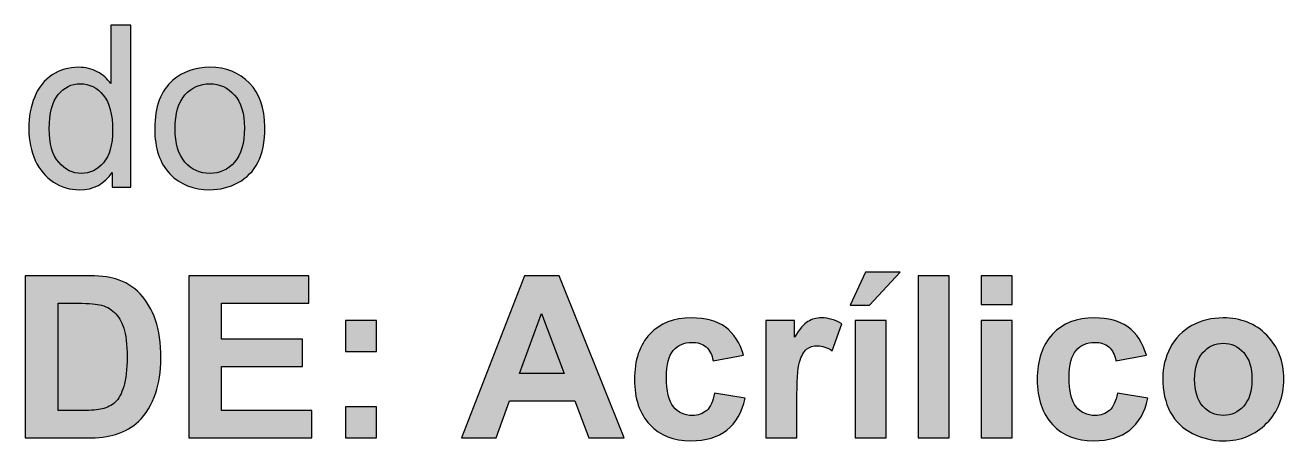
# Model space of a CAD drawing. Header units: centimetres. Extents: x -250 to 250, y -508 to 508.
# Drawn here: x 49.2 to 206.1, y 393.1 to 444.9 of the extents above; entities that cross this region are included whole.
import ezdxf

# ---------------------------------------------------------------- set-up
doc = ezdxf.new("R2010")
doc.units = ezdxf.units.CM
doc.header["$MEASUREMENT"] = 0
doc.layers.add('Capa 1', color=7, linetype='Continuous')

msp = doc.modelspace()

# ---------------------------------------------------------------- hatches: boundary and pattern name
at = {"layer": 'Capa 1', "true_color": 0x373435}
h = msp.add_hatch(color=250, dxfattribs=at)
edge = h.paths.add_edge_path()
edge.add_spline(control_points=[(60.02773, 424.71648), (60.02773, 424.71648), (60.02773, 426.57444), (60.02773, 426.57444), (59.1011, 425.13041), (57.73703, 424.40604), (55.93551, 424.40604), (54.76899, 424.40604), (53.69655, 424.72589), (52.72288, 425.37029), (51.74451, 426.01), (50.98721, 426.90841), (50.44629, 428.05611), (49.91006, 429.20852), (49.64195, 430.53026), (49.64195, 432.02603), (49.64195, 433.48418), (49.88655, 434.80592), (50.37103, 435.99596), (50.86021, 437.18129), (51.58929, 438.09381), (52.56295, 438.72411), (53.53192, 439.35911), (54.62317, 439.67426), (55.82262, 439.67426), (56.70692, 439.67426), (57.49243, 439.48611), (58.17917, 439.11452), (58.86591, 438.74292), (59.42566, 438.25374), (59.8584, 437.65637), (59.8584, 437.65637), (59.8584, 444.92359), (59.8584, 444.92359), (59.8584, 444.92359), (62.34195, 444.92359), (62.34195, 444.92359), (62.34195, 444.92359), (62.34195, 424.71648), (62.34195, 424.71648), (62.34195, 424.71648), (60.02773, 424.71648), (60.02773, 424.71648)], knot_values=[0, 0, 0, 0, 0.071428571, 0.071428571, 0.071428571, 0.142857143, 0.142857143, 0.142857143, 0.214285714, 0.214285714, 0.214285714, 0.285714286, 0.285714286, 0.285714286, 0.357142857, 0.357142857, 0.357142857, 0.428571429, 0.428571429, 0.428571429, 0.5, 0.5, 0.5, 0.571428571, 0.571428571, 0.571428571, 0.642857143, 0.642857143, 0.642857143, 0.714285714, 0.714285714, 0.714285714, 0.785714286, 0.785714286, 0.785714286, 0.857142857, 0.857142857, 0.857142857, 0.928571429, 0.928571429, 0.928571429, 1, 1, 1, 1], degree=3, periodic=1)
h = msp.add_hatch(color=250, dxfattribs=at)
edge = h.paths.add_edge_path()
edge.add_spline(control_points=[(65.33821, 432.04015), (65.33821, 434.74478), (66.09081, 436.74855), (67.60069, 438.05148), (68.85658, 439.13333), (70.39469, 439.67426), (72.20562, 439.67426), (74.2141, 439.67426), (75.8604, 439.01574), (77.1398, 437.6987), (78.41451, 436.38637), (79.05421, 434.56603), (79.05421, 432.24711), (79.05421, 430.36563), (78.77199, 428.88866), (78.20754, 427.81152), (77.6431, 426.73437), (76.81995, 425.89711), (75.7381, 425.29974), (74.66095, 424.70237), (73.48032, 424.40604), (72.20562, 424.40604), (70.15481, 424.40604), (68.4991, 425.05985), (67.23381, 426.37218), (65.96851, 427.68452), (65.33821, 429.57541), (65.33821, 432.04015)], knot_values=[0, 0, 0, 0, 0.111111111, 0.111111111, 0.111111111, 0.222222222, 0.222222222, 0.222222222, 0.333333333, 0.333333333, 0.333333333, 0.444444444, 0.444444444, 0.444444444, 0.555555556, 0.555555556, 0.555555556, 0.666666667, 0.666666667, 0.666666667, 0.777777778, 0.777777778, 0.777777778, 0.888888889, 0.888888889, 0.888888889, 1, 1, 1, 1], degree=3, periodic=1)
h = msp.add_hatch(color=250, dxfattribs=at)
edge = h.paths.add_edge_path()
edge.add_spline(control_points=[(52.18195, 432.02133), (52.18195, 430.14926), (52.57706, 428.75226), (53.37199, 427.82563), (54.16221, 426.899), (55.09825, 426.43804), (56.1754, 426.43804), (57.26195, 426.43804), (58.18388, 426.88018), (58.94588, 427.76448), (59.70317, 428.64878), (60.08417, 429.99874), (60.08417, 431.81437), (60.08417, 433.80874), (59.69847, 435.27629), (58.92236, 436.21233), (58.15095, 437.14837), (57.1961, 437.61403), (56.06251, 437.61403), (54.95714, 437.61403), (54.03521, 437.16718), (53.29203, 436.26877), (52.55355, 435.37037), (52.18195, 433.95455), (52.18195, 432.02133)], knot_values=[0, 0, 0, 0, 0.125, 0.125, 0.125, 0.25, 0.25, 0.25, 0.375, 0.375, 0.375, 0.5, 0.5, 0.5, 0.625, 0.625, 0.625, 0.75, 0.75, 0.75, 0.875, 0.875, 0.875, 1, 1, 1, 1], degree=3, periodic=1)
h = msp.add_hatch(color=250, dxfattribs=at)
edge = h.paths.add_edge_path()
edge.add_spline(control_points=[(67.87821, 432.03544), (67.87821, 430.16337), (68.28744, 428.76166), (69.10588, 427.83504), (69.92903, 426.9037), (70.95914, 426.43804), (72.20562, 426.43804), (73.43799, 426.43804), (74.4634, 426.9037), (75.28655, 427.83974), (76.10499, 428.77578), (76.51421, 430.201), (76.51421, 432.1154), (76.51421, 433.92163), (76.10029, 435.2904), (75.27714, 436.21703), (74.45399, 437.14837), (73.42858, 437.61403), (72.20562, 437.61403), (70.95914, 437.61403), (69.92903, 437.15307), (69.10588, 436.22644), (68.28744, 435.29981), (67.87821, 433.90281), (67.87821, 432.03544)], knot_values=[0, 0, 0, 0, 0.125, 0.125, 0.125, 0.25, 0.25, 0.25, 0.375, 0.375, 0.375, 0.5, 0.5, 0.5, 0.625, 0.625, 0.625, 0.75, 0.75, 0.75, 0.875, 0.875, 0.875, 1, 1, 1, 1], degree=3, periodic=1)
at = {"layer": 'Capa 1', "true_color": 0x00a859}
h = msp.add_hatch(color=114, dxfattribs=at)
edge = h.paths.add_edge_path()
edge.add_spline(control_points=[(49.18569, 413.68101), (49.18569, 413.68101), (56.62695, 413.68101), (56.62695, 413.68101), (58.30617, 413.68101), (59.58558, 413.55401), (60.46517, 413.2953), (61.6458, 412.94723), (62.6618, 412.32634), (63.50376, 411.43264), (64.35043, 410.54364), (64.99013, 409.45238), (65.43228, 408.15886), (65.86973, 406.87005), (66.0908, 405.27549), (66.0908, 403.3846), (66.0908, 401.71949), (65.88384, 400.28957), (65.46991, 399.08542), (64.96662, 397.61316), (64.24695, 396.42312), (63.31091, 395.51531), (62.60536, 394.82386), (61.65051, 394.28764), (60.45106, 393.90194), (59.55265, 393.61501), (58.35321, 393.4739), (56.84802, 393.4739), (56.84802, 393.4739), (49.18569, 393.4739), (49.18569, 393.4739), (49.18569, 393.4739), (49.18569, 413.68101), (49.18569, 413.68101)], knot_values=[0, 0, 0, 0, 0.090909091, 0.090909091, 0.090909091, 0.181818182, 0.181818182, 0.181818182, 0.272727273, 0.272727273, 0.272727273, 0.363636364, 0.363636364, 0.363636364, 0.454545455, 0.454545455, 0.454545455, 0.545454545, 0.545454545, 0.545454545, 0.636363636, 0.636363636, 0.636363636, 0.727272727, 0.727272727, 0.727272727, 0.818181818, 0.818181818, 0.818181818, 0.909090909, 0.909090909, 0.909090909, 1, 1, 1, 1], degree=3, periodic=1)
h = msp.add_hatch(color=114, dxfattribs=at)
edge = h.paths.add_edge_path()
edge.add_spline(control_points=[(69.56684, 393.4739), (69.56684, 393.4739), (69.56684, 413.68101), (69.56684, 413.68101), (69.56684, 413.68101), (84.52462, 413.68101), (84.52462, 413.68101), (84.52462, 413.68101), (84.52462, 410.26612), (84.52462, 410.26612), (84.52462, 410.26612), (73.65906, 410.26612), (73.65906, 410.26612), (73.65906, 410.26612), (73.65906, 405.77879), (73.65906, 405.77879), (73.65906, 405.77879), (83.76262, 405.77879), (83.76262, 405.77879), (83.76262, 405.77879), (83.76262, 402.3639), (83.76262, 402.3639), (83.76262, 402.3639), (73.65906, 402.3639), (73.65906, 402.3639), (73.65906, 402.3639), (73.65906, 396.88879), (73.65906, 396.88879), (73.65906, 396.88879), (84.91973, 396.88879), (84.91973, 396.88879), (84.91973, 396.88879), (84.91973, 393.4739), (84.91973, 393.4739), (84.91973, 393.4739), (69.56684, 393.4739), (69.56684, 393.4739)], knot_values=[0, 0, 0, 0, 0.083333333, 0.083333333, 0.083333333, 0.166666667, 0.166666667, 0.166666667, 0.25, 0.25, 0.25, 0.333333333, 0.333333333, 0.333333333, 0.416666667, 0.416666667, 0.416666667, 0.5, 0.5, 0.5, 0.583333333, 0.583333333, 0.583333333, 0.666666667, 0.666666667, 0.666666667, 0.75, 0.75, 0.75, 0.833333333, 0.833333333, 0.833333333, 0.916666667, 0.916666667, 0.916666667, 1, 1, 1, 1], degree=3, periodic=1)
at = {"layer": 'Capa 1', "true_color": 0x373435}
h = msp.add_hatch(color=250, dxfattribs=at)
edge = h.paths.add_edge_path()
edge.add_spline(control_points=[(123.83346, 393.4739), (123.83346, 393.4739), (119.42609, 393.4739), (119.42609, 393.4739), (119.42609, 393.4739), (117.68102, 398.07412), (117.68102, 398.07412), (117.68102, 398.07412), (109.57654, 398.07412), (109.57654, 398.07412), (109.57654, 398.07412), (107.89732, 393.4739), (107.89732, 393.4739), (107.89732, 393.4739), (103.56991, 393.4739), (103.56991, 393.4739), (103.56991, 393.4739), (111.41569, 413.68101), (111.41569, 413.68101), (111.41569, 413.68101), (115.73839, 413.68101), (115.73839, 413.68101), (115.73839, 413.68101), (123.83346, 393.4739), (123.83346, 393.4739)], knot_values=[0, 0, 0, 0, 0.125, 0.125, 0.125, 0.25, 0.25, 0.25, 0.375, 0.375, 0.375, 0.5, 0.5, 0.5, 0.625, 0.625, 0.625, 0.75, 0.75, 0.75, 0.875, 0.875, 0.875, 1, 1, 1, 1], degree=3, periodic=1)
h = msp.add_hatch(color=250, dxfattribs=at)
edge = h.paths.add_edge_path()
edge.add_spline(control_points=[(152.01336, 410.01212), (152.01336, 410.01212), (153.93247, 414.13256), (153.93247, 414.13256), (153.93247, 414.13256), (158.25047, 414.13256), (158.25047, 414.13256), (158.25047, 414.13256), (154.44047, 410.01212), (154.44047, 410.01212), (154.44047, 410.01212), (152.01336, 410.01212), (152.01336, 410.01212)], knot_values=[0, 0, 0, 0, 0.25, 0.25, 0.25, 0.5, 0.5, 0.5, 0.75, 0.75, 0.75, 1, 1, 1, 1], degree=3, periodic=1)
h = msp.add_hatch(color=250, dxfattribs=at)
edge = h.paths.add_edge_path()
edge.add_spline(control_points=[(160.50354, 393.4739), (160.50354, 393.4739), (160.50354, 413.68101), (160.50354, 413.68101), (160.50354, 413.68101), (164.36998, 413.68101), (164.36998, 413.68101), (164.36998, 413.68101), (164.36998, 393.4739), (164.36998, 393.4739), (164.36998, 393.4739), (160.50354, 393.4739), (160.50354, 393.4739)], knot_values=[0, 0, 0, 0, 0.25, 0.25, 0.25, 0.5, 0.5, 0.5, 0.75, 0.75, 0.75, 1, 1, 1, 1], degree=3, periodic=1)
h = msp.add_hatch(color=250, dxfattribs=at)
edge = h.paths.add_edge_path()
edge.add_spline(control_points=[(168.34461, 410.09679), (168.34461, 410.09679), (168.34461, 413.68101), (168.34461, 413.68101), (168.34461, 413.68101), (172.21105, 413.68101), (172.21105, 413.68101), (172.21105, 413.68101), (172.21105, 410.09679), (172.21105, 410.09679), (172.21105, 410.09679), (168.34461, 410.09679), (168.34461, 410.09679)], knot_values=[0, 0, 0, 0, 0.25, 0.25, 0.25, 0.5, 0.5, 0.5, 0.75, 0.75, 0.75, 1, 1, 1, 1], degree=3, periodic=1)
at = {"layer": 'Capa 1', "true_color": 0x00a859}
h = msp.add_hatch(color=114, dxfattribs=at)
edge = h.paths.add_edge_path()
edge.add_spline(control_points=[(53.27791, 410.26612), (53.27791, 410.26612), (53.27791, 396.88879), (53.27791, 396.88879), (53.27791, 396.88879), (56.3118, 396.88879), (56.3118, 396.88879), (57.44539, 396.88879), (58.26384, 396.95464), (58.76714, 397.08164), (59.43036, 397.24627), (59.97599, 397.52849), (60.40873, 397.9236), (60.84617, 398.31871), (61.19895, 398.96783), (61.47176, 399.87094), (61.74928, 400.77405), (61.88569, 402.01112), (61.88569, 403.57275), (61.88569, 405.13438), (61.74928, 406.32912), (61.47176, 407.16638), (61.19895, 408.00364), (60.81325, 408.65275), (60.31936, 409.12312), (59.82547, 409.58879), (59.19988, 409.90864), (58.43788, 410.07327), (57.87343, 410.20027), (56.75865, 410.26612), (55.10295, 410.26612), (55.10295, 410.26612), (53.27791, 410.26612), (53.27791, 410.26612)], knot_values=[0, 0, 0, 0, 0.090909091, 0.090909091, 0.090909091, 0.181818182, 0.181818182, 0.181818182, 0.272727273, 0.272727273, 0.272727273, 0.363636364, 0.363636364, 0.363636364, 0.454545455, 0.454545455, 0.454545455, 0.545454545, 0.545454545, 0.545454545, 0.636363636, 0.636363636, 0.636363636, 0.727272727, 0.727272727, 0.727272727, 0.818181818, 0.818181818, 0.818181818, 0.909090909, 0.909090909, 0.909090909, 1, 1, 1, 1], degree=3, periodic=1)
h = msp.add_hatch(color=114, dxfattribs=at)
edge = h.paths.add_edge_path()
edge.add_spline(control_points=[(89.09662, 404.25479), (89.09662, 404.25479), (89.09662, 408.12123), (89.09662, 408.12123), (89.09662, 408.12123), (92.96306, 408.12123), (92.96306, 408.12123), (92.96306, 408.12123), (92.96306, 404.25479), (92.96306, 404.25479), (92.96306, 404.25479), (89.09662, 404.25479), (89.09662, 404.25479)], knot_values=[0, 0, 0, 0, 0.25, 0.25, 0.25, 0.5, 0.5, 0.5, 0.75, 0.75, 0.75, 1, 1, 1, 1], degree=3, periodic=1)
at = {"layer": 'Capa 1', "true_color": 0x373435}
h = msp.add_hatch(color=250, dxfattribs=at)
edge = h.paths.add_edge_path()
edge.add_spline(control_points=[(116.35458, 401.48901), (116.35458, 401.48901), (113.54646, 408.9679), (113.54646, 408.9679), (113.54646, 408.9679), (110.81832, 401.48901), (110.81832, 401.48901), (110.81832, 401.48901), (116.35458, 401.48901), (116.35458, 401.48901)], knot_values=[0, 0, 0, 0, 0.333333333, 0.333333333, 0.333333333, 0.666666667, 0.666666667, 0.666666667, 1, 1, 1, 1], degree=3, periodic=1)
h = msp.add_hatch(color=250, dxfattribs=at)
edge = h.paths.add_edge_path()
edge.add_spline(control_points=[(138.7395, 403.77501), (138.7395, 403.77501), (134.9295, 403.09768), (134.9295, 403.09768), (134.8025, 403.85497), (134.51087, 404.42412), (134.05461, 404.80982), (133.59836, 405.19082), (133.01039, 405.38368), (132.28602, 405.38368), (131.32176, 405.38368), (130.55036, 405.04971), (129.9765, 404.38179), (129.40265, 403.71386), (129.11573, 402.59908), (129.11573, 401.03275), (129.11573, 399.29238), (129.40736, 398.06471), (129.99061, 397.34505), (130.57387, 396.62538), (131.35469, 396.2679), (132.33306, 396.2679), (133.06684, 396.2679), (133.66891, 396.47957), (134.13458, 396.8982), (134.60495, 397.31683), (134.93421, 398.03649), (135.12706, 399.0619), (135.12706, 399.0619), (138.93706, 398.41279), (138.93706, 398.41279), (138.54195, 396.66301), (137.78465, 395.34127), (136.66517, 394.44757), (135.54569, 393.55386), (134.04521, 393.10701), (132.15902, 393.10701), (130.02354, 393.10701), (128.3161, 393.78434), (127.0461, 395.13431), (125.77139, 396.48897), (125.13639, 398.36105), (125.13639, 400.75523), (125.13639, 403.17764), (125.7761, 405.05912), (127.0508, 406.40908), (128.3255, 407.75905), (130.05176, 408.43168), (132.22958, 408.43168), (134.00758, 408.43168), (135.42339, 408.04597), (136.47702, 407.27927), (137.52595, 406.51257), (138.27854, 405.34605), (138.7395, 403.77501)], knot_values=[0, 0, 0, 0, 0.055555556, 0.055555556, 0.055555556, 0.111111111, 0.111111111, 0.111111111, 0.166666667, 0.166666667, 0.166666667, 0.222222222, 0.222222222, 0.222222222, 0.277777778, 0.277777778, 0.277777778, 0.333333333, 0.333333333, 0.333333333, 0.388888889, 0.388888889, 0.388888889, 0.444444444, 0.444444444, 0.444444444, 0.5, 0.5, 0.5, 0.555555556, 0.555555556, 0.555555556, 0.611111111, 0.611111111, 0.611111111, 0.666666667, 0.666666667, 0.666666667, 0.722222222, 0.722222222, 0.722222222, 0.777777778, 0.777777778, 0.777777778, 0.833333333, 0.833333333, 0.833333333, 0.888888889, 0.888888889, 0.888888889, 0.944444444, 0.944444444, 0.944444444, 1, 1, 1, 1], degree=3, periodic=1)
h = msp.add_hatch(color=250, dxfattribs=at)
edge = h.paths.add_edge_path()
edge.add_spline(control_points=[(145.37643, 393.4739), (145.37643, 393.4739), (141.50999, 393.4739), (141.50999, 393.4739), (141.50999, 393.4739), (141.50999, 408.12123), (141.50999, 408.12123), (141.50999, 408.12123), (145.09421, 408.12123), (145.09421, 408.12123), (145.09421, 408.12123), (145.09421, 406.04219), (145.09421, 406.04219), (145.71039, 407.02527), (146.26543, 407.66968), (146.75932, 407.97542), (147.25321, 408.28116), (147.81295, 408.43168), (148.43854, 408.43168), (149.32284, 408.43168), (150.17421, 408.18708), (150.99265, 407.7026), (150.99265, 407.7026), (149.79321, 404.32534), (149.79321, 404.32534), (149.13939, 404.74868), (148.53262, 404.96034), (147.97287, 404.96034), (147.42724, 404.96034), (146.96628, 404.80982), (146.58999, 404.51349), (146.21369, 404.21245), (145.91736, 403.67623), (145.70099, 402.89542), (145.48462, 402.1146), (145.37643, 400.47771), (145.37643, 397.98945), (145.37643, 397.98945), (145.37643, 393.4739), (145.37643, 393.4739)], knot_values=[0, 0, 0, 0, 0.076923077, 0.076923077, 0.076923077, 0.153846154, 0.153846154, 0.153846154, 0.230769231, 0.230769231, 0.230769231, 0.307692308, 0.307692308, 0.307692308, 0.384615385, 0.384615385, 0.384615385, 0.461538462, 0.461538462, 0.461538462, 0.538461538, 0.538461538, 0.538461538, 0.615384615, 0.615384615, 0.615384615, 0.692307692, 0.692307692, 0.692307692, 0.769230769, 0.769230769, 0.769230769, 0.846153846, 0.846153846, 0.846153846, 0.923076923, 0.923076923, 0.923076923, 1, 1, 1, 1], degree=3, periodic=1)
h = msp.add_hatch(color=250, dxfattribs=at)
edge = h.paths.add_edge_path()
edge.add_spline(control_points=[(152.66247, 393.4739), (152.66247, 393.4739), (152.66247, 408.12123), (152.66247, 408.12123), (152.66247, 408.12123), (156.52891, 408.12123), (156.52891, 408.12123), (156.52891, 408.12123), (156.52891, 393.4739), (156.52891, 393.4739), (156.52891, 393.4739), (152.66247, 393.4739), (152.66247, 393.4739)], knot_values=[0, 0, 0, 0, 0.25, 0.25, 0.25, 0.5, 0.5, 0.5, 0.75, 0.75, 0.75, 1, 1, 1, 1], degree=3, periodic=1)
h = msp.add_hatch(color=250, dxfattribs=at)
edge = h.paths.add_edge_path()
edge.add_spline(control_points=[(168.34461, 393.4739), (168.34461, 393.4739), (168.34461, 408.12123), (168.34461, 408.12123), (168.34461, 408.12123), (172.21105, 408.12123), (172.21105, 408.12123), (172.21105, 408.12123), (172.21105, 393.4739), (172.21105, 393.4739), (172.21105, 393.4739), (168.34461, 393.4739), (168.34461, 393.4739)], knot_values=[0, 0, 0, 0, 0.25, 0.25, 0.25, 0.5, 0.5, 0.5, 0.75, 0.75, 0.75, 1, 1, 1, 1], degree=3, periodic=1)
h = msp.add_hatch(color=250, dxfattribs=at)
edge = h.paths.add_edge_path()
edge.add_spline(control_points=[(188.94212, 403.77501), (188.94212, 403.77501), (185.13212, 403.09768), (185.13212, 403.09768), (185.00512, 403.85497), (184.71349, 404.42412), (184.25723, 404.80982), (183.80098, 405.19082), (183.21301, 405.38368), (182.48864, 405.38368), (181.52438, 405.38368), (180.75298, 405.04971), (180.17912, 404.38179), (179.60527, 403.71386), (179.31835, 402.59908), (179.31835, 401.03275), (179.31835, 399.29238), (179.60998, 398.06471), (180.19323, 397.34505), (180.77649, 396.62538), (181.55731, 396.2679), (182.53568, 396.2679), (183.26946, 396.2679), (183.87153, 396.47957), (184.3372, 396.8982), (184.80757, 397.31683), (185.13683, 398.03649), (185.32968, 399.0619), (185.32968, 399.0619), (189.13968, 398.41279), (189.13968, 398.41279), (188.74457, 396.66301), (187.98727, 395.34127), (186.86779, 394.44757), (185.74831, 393.55386), (184.24783, 393.10701), (182.36164, 393.10701), (180.22616, 393.10701), (178.51872, 393.78434), (177.24872, 395.13431), (175.97401, 396.48897), (175.33901, 398.36105), (175.33901, 400.75523), (175.33901, 403.17764), (175.97872, 405.05912), (177.25342, 406.40908), (178.52812, 407.75905), (180.25438, 408.43168), (182.4322, 408.43168), (184.2102, 408.43168), (185.62601, 408.04597), (186.67964, 407.27927), (187.72857, 406.51257), (188.48116, 405.34605), (188.94212, 403.77501)], knot_values=[0, 0, 0, 0, 0.055555556, 0.055555556, 0.055555556, 0.111111111, 0.111111111, 0.111111111, 0.166666667, 0.166666667, 0.166666667, 0.222222222, 0.222222222, 0.222222222, 0.277777778, 0.277777778, 0.277777778, 0.333333333, 0.333333333, 0.333333333, 0.388888889, 0.388888889, 0.388888889, 0.444444444, 0.444444444, 0.444444444, 0.5, 0.5, 0.5, 0.555555556, 0.555555556, 0.555555556, 0.611111111, 0.611111111, 0.611111111, 0.666666667, 0.666666667, 0.666666667, 0.722222222, 0.722222222, 0.722222222, 0.777777778, 0.777777778, 0.777777778, 0.833333333, 0.833333333, 0.833333333, 0.888888889, 0.888888889, 0.888888889, 0.944444444, 0.944444444, 0.944444444, 1, 1, 1, 1], degree=3, periodic=1)
h = msp.add_hatch(color=250, dxfattribs=at)
edge = h.paths.add_edge_path()
edge.add_spline(control_points=[(190.97883, 400.97631), (190.97883, 402.26512), (191.29398, 403.5116), (191.92898, 404.71575), (192.56398, 405.9246), (193.46238, 406.84182), (194.6242, 407.47682), (195.78601, 408.11182), (197.07953, 408.43168), (198.51416, 408.43168), (200.72961, 408.43168), (202.54053, 407.71201), (203.95635, 406.27268), (205.37216, 404.82864), (206.07772, 403.01301), (206.07772, 400.81168), (206.07772, 398.59153), (205.36275, 396.75238), (203.93753, 395.29423), (202.50761, 393.83609), (200.71079, 393.10701), (198.54238, 393.10701), (197.20183, 393.10701), (195.92242, 393.41275), (194.70416, 394.01953), (193.49061, 394.62631), (192.56398, 395.51531), (191.92898, 396.69123), (191.29398, 397.86245), (190.97883, 399.29238), (190.97883, 400.97631)], knot_values=[0, 0, 0, 0, 0.1, 0.1, 0.1, 0.2, 0.2, 0.2, 0.3, 0.3, 0.3, 0.4, 0.4, 0.4, 0.5, 0.5, 0.5, 0.6, 0.6, 0.6, 0.7, 0.7, 0.7, 0.8, 0.8, 0.8, 0.9, 0.9, 0.9, 1, 1, 1, 1], degree=3, periodic=1)
h = msp.add_hatch(color=250, dxfattribs=at)
edge = h.paths.add_edge_path()
edge.add_spline(control_points=[(194.95816, 400.76934), (194.95816, 399.3159), (195.30153, 398.20112), (195.98827, 397.42971), (196.67972, 396.6536), (197.52638, 396.2679), (198.53768, 396.2679), (199.54427, 396.2679), (200.39094, 396.6536), (201.07298, 397.42971), (201.75501, 398.20112), (202.09838, 399.32531), (202.09838, 400.79757), (202.09838, 402.2322), (201.75501, 403.33757), (201.07298, 404.10897), (200.39094, 404.88508), (199.54427, 405.27079), (198.53768, 405.27079), (197.52638, 405.27079), (196.67972, 404.88508), (195.98827, 404.10897), (195.30153, 403.33757), (194.95816, 402.22279), (194.95816, 400.76934)], knot_values=[0, 0, 0, 0, 0.125, 0.125, 0.125, 0.25, 0.25, 0.25, 0.375, 0.375, 0.375, 0.5, 0.5, 0.5, 0.625, 0.625, 0.625, 0.75, 0.75, 0.75, 0.875, 0.875, 0.875, 1, 1, 1, 1], degree=3, periodic=1)
at = {"layer": 'Capa 1', "true_color": 0x00a859}
h = msp.add_hatch(color=114, dxfattribs=at)
edge = h.paths.add_edge_path()
edge.add_spline(control_points=[(89.09662, 393.4739), (89.09662, 393.4739), (89.09662, 397.34034), (89.09662, 397.34034), (89.09662, 397.34034), (92.96306, 397.34034), (92.96306, 397.34034), (92.96306, 397.34034), (92.96306, 393.4739), (92.96306, 393.4739), (92.96306, 393.4739), (89.09662, 393.4739), (89.09662, 393.4739)], knot_values=[0, 0, 0, 0, 0.25, 0.25, 0.25, 0.5, 0.5, 0.5, 0.75, 0.75, 0.75, 1, 1, 1, 1], degree=3, periodic=1)

# ---------------------------------------------------------------- linework, layer by layer
at = {"layer": 'Capa 1', "color": 250}
for points, knots in [([(60.02773, 424.71648), (60.02773, 424.71648), (60.02773, 426.57444), (60.02773, 426.57444), (59.1011, 425.13041), (57.73703, 424.40604), (55.93551, 424.40604), (54.76899, 424.40604), (53.69655, 424.72589), (52.72288, 425.37029), (51.74451, 426.01), (50.98721, 426.90841), (50.44629, 428.05611), (49.91006, 429.20852), (49.64195, 430.53026), (49.64195, 432.02603), (49.64195, 433.48418), (49.88655, 434.80592), (50.37103, 435.99596), (50.86021, 437.18129), (51.58929, 438.09381), (52.56295, 438.72411), (53.53192, 439.35911), (54.62317, 439.67426), (55.82262, 439.67426), (56.70692, 439.67426), (57.49243, 439.48611), (58.17917, 439.11452), (58.86591, 438.74292), (59.42566, 438.25374), (59.8584, 437.65637), (59.8584, 437.65637), (59.8584, 444.92359), (59.8584, 444.92359), (59.8584, 444.92359), (62.34195, 444.92359), (62.34195, 444.92359), (62.34195, 444.92359), (62.34195, 424.71648), (62.34195, 424.71648), (62.34195, 424.71648), (60.02773, 424.71648), (60.02773, 424.71648)], [0, 0, 0, 0, 0.071428571, 0.071428571, 0.071428571, 0.142857143, 0.142857143, 0.142857143, 0.214285714, 0.214285714, 0.214285714, 0.285714286, 0.285714286, 0.285714286, 0.357142857, 0.357142857, 0.357142857, 0.428571429, 0.428571429, 0.428571429, 0.5, 0.5, 0.5, 0.571428571, 0.571428571, 0.571428571, 0.642857143, 0.642857143, 0.642857143, 0.714285714, 0.714285714, 0.714285714, 0.785714286, 0.785714286, 0.785714286, 0.857142857, 0.857142857, 0.857142857, 0.928571429, 0.928571429, 0.928571429, 1, 1, 1, 1]), ([(65.33821, 432.04015), (65.33821, 434.74478), (66.09081, 436.74855), (67.60069, 438.05148), (68.85658, 439.13333), (70.39469, 439.67426), (72.20562, 439.67426), (74.2141, 439.67426), (75.8604, 439.01574), (77.1398, 437.6987), (78.41451, 436.38637), (79.05421, 434.56603), (79.05421, 432.24711), (79.05421, 430.36563), (78.77199, 428.88866), (78.20754, 427.81152), (77.6431, 426.73437), (76.81995, 425.89711), (75.7381, 425.29974), (74.66095, 424.70237), (73.48032, 424.40604), (72.20562, 424.40604), (70.15481, 424.40604), (68.4991, 425.05985), (67.23381, 426.37218), (65.96851, 427.68452), (65.33821, 429.57541), (65.33821, 432.04015)], [0, 0, 0, 0, 0.111111111, 0.111111111, 0.111111111, 0.222222222, 0.222222222, 0.222222222, 0.333333333, 0.333333333, 0.333333333, 0.444444444, 0.444444444, 0.444444444, 0.555555556, 0.555555556, 0.555555556, 0.666666667, 0.666666667, 0.666666667, 0.777777778, 0.777777778, 0.777777778, 0.888888889, 0.888888889, 0.888888889, 1, 1, 1, 1]), ([(52.18195, 432.02133), (52.18195, 430.14926), (52.57706, 428.75226), (53.37199, 427.82563), (54.16221, 426.899), (55.09825, 426.43804), (56.1754, 426.43804), (57.26195, 426.43804), (58.18388, 426.88018), (58.94588, 427.76448), (59.70317, 428.64878), (60.08417, 429.99874), (60.08417, 431.81437), (60.08417, 433.80874), (59.69847, 435.27629), (58.92236, 436.21233), (58.15095, 437.14837), (57.1961, 437.61403), (56.06251, 437.61403), (54.95714, 437.61403), (54.03521, 437.16718), (53.29203, 436.26877), (52.55355, 435.37037), (52.18195, 433.95455), (52.18195, 432.02133)], [0, 0, 0, 0, 0.125, 0.125, 0.125, 0.25, 0.25, 0.25, 0.375, 0.375, 0.375, 0.5, 0.5, 0.5, 0.625, 0.625, 0.625, 0.75, 0.75, 0.75, 0.875, 0.875, 0.875, 1, 1, 1, 1]), ([(67.87821, 432.03544), (67.87821, 430.16337), (68.28744, 428.76166), (69.10588, 427.83504), (69.92903, 426.9037), (70.95914, 426.43804), (72.20562, 426.43804), (73.43799, 426.43804), (74.4634, 426.9037), (75.28655, 427.83974), (76.10499, 428.77578), (76.51421, 430.201), (76.51421, 432.1154), (76.51421, 433.92163), (76.10029, 435.2904), (75.27714, 436.21703), (74.45399, 437.14837), (73.42858, 437.61403), (72.20562, 437.61403), (70.95914, 437.61403), (69.92903, 437.15307), (69.10588, 436.22644), (68.28744, 435.29981), (67.87821, 433.90281), (67.87821, 432.03544)], [0, 0, 0, 0, 0.125, 0.125, 0.125, 0.25, 0.25, 0.25, 0.375, 0.375, 0.375, 0.5, 0.5, 0.5, 0.625, 0.625, 0.625, 0.75, 0.75, 0.75, 0.875, 0.875, 0.875, 1, 1, 1, 1]), ([(123.83346, 393.4739), (123.83346, 393.4739), (119.42609, 393.4739), (119.42609, 393.4739), (119.42609, 393.4739), (117.68102, 398.07412), (117.68102, 398.07412), (117.68102, 398.07412), (109.57654, 398.07412), (109.57654, 398.07412), (109.57654, 398.07412), (107.89732, 393.4739), (107.89732, 393.4739), (107.89732, 393.4739), (103.56991, 393.4739), (103.56991, 393.4739), (103.56991, 393.4739), (111.41569, 413.68101), (111.41569, 413.68101), (111.41569, 413.68101), (115.73839, 413.68101), (115.73839, 413.68101), (115.73839, 413.68101), (123.83346, 393.4739), (123.83346, 393.4739)], [0, 0, 0, 0, 0.125, 0.125, 0.125, 0.25, 0.25, 0.25, 0.375, 0.375, 0.375, 0.5, 0.5, 0.5, 0.625, 0.625, 0.625, 0.75, 0.75, 0.75, 0.875, 0.875, 0.875, 1, 1, 1, 1]), ([(152.01336, 410.01212), (152.01336, 410.01212), (153.93247, 414.13256), (153.93247, 414.13256), (153.93247, 414.13256), (158.25047, 414.13256), (158.25047, 414.13256), (158.25047, 414.13256), (154.44047, 410.01212), (154.44047, 410.01212), (154.44047, 410.01212), (152.01336, 410.01212), (152.01336, 410.01212)], [0, 0, 0, 0, 0.25, 0.25, 0.25, 0.5, 0.5, 0.5, 0.75, 0.75, 0.75, 1, 1, 1, 1]), ([(160.50354, 393.4739), (160.50354, 393.4739), (160.50354, 413.68101), (160.50354, 413.68101), (160.50354, 413.68101), (164.36998, 413.68101), (164.36998, 413.68101), (164.36998, 413.68101), (164.36998, 393.4739), (164.36998, 393.4739), (164.36998, 393.4739), (160.50354, 393.4739), (160.50354, 393.4739)], [0, 0, 0, 0, 0.25, 0.25, 0.25, 0.5, 0.5, 0.5, 0.75, 0.75, 0.75, 1, 1, 1, 1]), ([(168.34461, 410.09679), (168.34461, 410.09679), (168.34461, 413.68101), (168.34461, 413.68101), (168.34461, 413.68101), (172.21105, 413.68101), (172.21105, 413.68101), (172.21105, 413.68101), (172.21105, 410.09679), (172.21105, 410.09679), (172.21105, 410.09679), (168.34461, 410.09679), (168.34461, 410.09679)], [0, 0, 0, 0, 0.25, 0.25, 0.25, 0.5, 0.5, 0.5, 0.75, 0.75, 0.75, 1, 1, 1, 1]), ([(116.35458, 401.48901), (116.35458, 401.48901), (113.54646, 408.9679), (113.54646, 408.9679), (113.54646, 408.9679), (110.81832, 401.48901), (110.81832, 401.48901), (110.81832, 401.48901), (116.35458, 401.48901), (116.35458, 401.48901)], [0, 0, 0, 0, 0.333333333, 0.333333333, 0.333333333, 0.666666667, 0.666666667, 0.666666667, 1, 1, 1, 1]), ([(138.7395, 403.77501), (138.7395, 403.77501), (134.9295, 403.09768), (134.9295, 403.09768), (134.8025, 403.85497), (134.51087, 404.42412), (134.05461, 404.80982), (133.59836, 405.19082), (133.01039, 405.38368), (132.28602, 405.38368), (131.32176, 405.38368), (130.55036, 405.04971), (129.9765, 404.38179), (129.40265, 403.71386), (129.11573, 402.59908), (129.11573, 401.03275), (129.11573, 399.29238), (129.40736, 398.06471), (129.99061, 397.34505), (130.57387, 396.62538), (131.35469, 396.2679), (132.33306, 396.2679), (133.06684, 396.2679), (133.66891, 396.47957), (134.13458, 396.8982), (134.60495, 397.31683), (134.93421, 398.03649), (135.12706, 399.0619), (135.12706, 399.0619), (138.93706, 398.41279), (138.93706, 398.41279), (138.54195, 396.66301), (137.78465, 395.34127), (136.66517, 394.44757), (135.54569, 393.55386), (134.04521, 393.10701), (132.15902, 393.10701), (130.02354, 393.10701), (128.3161, 393.78434), (127.0461, 395.13431), (125.77139, 396.48897), (125.13639, 398.36105), (125.13639, 400.75523), (125.13639, 403.17764), (125.7761, 405.05912), (127.0508, 406.40908), (128.3255, 407.75905), (130.05176, 408.43168), (132.22958, 408.43168), (134.00758, 408.43168), (135.42339, 408.04597), (136.47702, 407.27927), (137.52595, 406.51257), (138.27854, 405.34605), (138.7395, 403.77501)], [0, 0, 0, 0, 0.055555556, 0.055555556, 0.055555556, 0.111111111, 0.111111111, 0.111111111, 0.166666667, 0.166666667, 0.166666667, 0.222222222, 0.222222222, 0.222222222, 0.277777778, 0.277777778, 0.277777778, 0.333333333, 0.333333333, 0.333333333, 0.388888889, 0.388888889, 0.388888889, 0.444444444, 0.444444444, 0.444444444, 0.5, 0.5, 0.5, 0.555555556, 0.555555556, 0.555555556, 0.611111111, 0.611111111, 0.611111111, 0.666666667, 0.666666667, 0.666666667, 0.722222222, 0.722222222, 0.722222222, 0.777777778, 0.777777778, 0.777777778, 0.833333333, 0.833333333, 0.833333333, 0.888888889, 0.888888889, 0.888888889, 0.944444444, 0.944444444, 0.944444444, 1, 1, 1, 1]), ([(145.37643, 393.4739), (145.37643, 393.4739), (141.50999, 393.4739), (141.50999, 393.4739), (141.50999, 393.4739), (141.50999, 408.12123), (141.50999, 408.12123), (141.50999, 408.12123), (145.09421, 408.12123), (145.09421, 408.12123), (145.09421, 408.12123), (145.09421, 406.04219), (145.09421, 406.04219), (145.71039, 407.02527), (146.26543, 407.66968), (146.75932, 407.97542), (147.25321, 408.28116), (147.81295, 408.43168), (148.43854, 408.43168), (149.32284, 408.43168), (150.17421, 408.18708), (150.99265, 407.7026), (150.99265, 407.7026), (149.79321, 404.32534), (149.79321, 404.32534), (149.13939, 404.74868), (148.53262, 404.96034), (147.97287, 404.96034), (147.42724, 404.96034), (146.96628, 404.80982), (146.58999, 404.51349), (146.21369, 404.21245), (145.91736, 403.67623), (145.70099, 402.89542), (145.48462, 402.1146), (145.37643, 400.47771), (145.37643, 397.98945), (145.37643, 397.98945), (145.37643, 393.4739), (145.37643, 393.4739)], [0, 0, 0, 0, 0.076923077, 0.076923077, 0.076923077, 0.153846154, 0.153846154, 0.153846154, 0.230769231, 0.230769231, 0.230769231, 0.307692308, 0.307692308, 0.307692308, 0.384615385, 0.384615385, 0.384615385, 0.461538462, 0.461538462, 0.461538462, 0.538461538, 0.538461538, 0.538461538, 0.615384615, 0.615384615, 0.615384615, 0.692307692, 0.692307692, 0.692307692, 0.769230769, 0.769230769, 0.769230769, 0.846153846, 0.846153846, 0.846153846, 0.923076923, 0.923076923, 0.923076923, 1, 1, 1, 1]), ([(152.66247, 393.4739), (152.66247, 393.4739), (152.66247, 408.12123), (152.66247, 408.12123), (152.66247, 408.12123), (156.52891, 408.12123), (156.52891, 408.12123), (156.52891, 408.12123), (156.52891, 393.4739), (156.52891, 393.4739), (156.52891, 393.4739), (152.66247, 393.4739), (152.66247, 393.4739)], [0, 0, 0, 0, 0.25, 0.25, 0.25, 0.5, 0.5, 0.5, 0.75, 0.75, 0.75, 1, 1, 1, 1]), ([(168.34461, 393.4739), (168.34461, 393.4739), (168.34461, 408.12123), (168.34461, 408.12123), (168.34461, 408.12123), (172.21105, 408.12123), (172.21105, 408.12123), (172.21105, 408.12123), (172.21105, 393.4739), (172.21105, 393.4739), (172.21105, 393.4739), (168.34461, 393.4739), (168.34461, 393.4739)], [0, 0, 0, 0, 0.25, 0.25, 0.25, 0.5, 0.5, 0.5, 0.75, 0.75, 0.75, 1, 1, 1, 1]), ([(188.94212, 403.77501), (188.94212, 403.77501), (185.13212, 403.09768), (185.13212, 403.09768), (185.00512, 403.85497), (184.71349, 404.42412), (184.25723, 404.80982), (183.80098, 405.19082), (183.21301, 405.38368), (182.48864, 405.38368), (181.52438, 405.38368), (180.75298, 405.04971), (180.17912, 404.38179), (179.60527, 403.71386), (179.31835, 402.59908), (179.31835, 401.03275), (179.31835, 399.29238), (179.60998, 398.06471), (180.19323, 397.34505), (180.77649, 396.62538), (181.55731, 396.2679), (182.53568, 396.2679), (183.26946, 396.2679), (183.87153, 396.47957), (184.3372, 396.8982), (184.80757, 397.31683), (185.13683, 398.03649), (185.32968, 399.0619), (185.32968, 399.0619), (189.13968, 398.41279), (189.13968, 398.41279), (188.74457, 396.66301), (187.98727, 395.34127), (186.86779, 394.44757), (185.74831, 393.55386), (184.24783, 393.10701), (182.36164, 393.10701), (180.22616, 393.10701), (178.51872, 393.78434), (177.24872, 395.13431), (175.97401, 396.48897), (175.33901, 398.36105), (175.33901, 400.75523), (175.33901, 403.17764), (175.97872, 405.05912), (177.25342, 406.40908), (178.52812, 407.75905), (180.25438, 408.43168), (182.4322, 408.43168), (184.2102, 408.43168), (185.62601, 408.04597), (186.67964, 407.27927), (187.72857, 406.51257), (188.48116, 405.34605), (188.94212, 403.77501)], [0, 0, 0, 0, 0.055555556, 0.055555556, 0.055555556, 0.111111111, 0.111111111, 0.111111111, 0.166666667, 0.166666667, 0.166666667, 0.222222222, 0.222222222, 0.222222222, 0.277777778, 0.277777778, 0.277777778, 0.333333333, 0.333333333, 0.333333333, 0.388888889, 0.388888889, 0.388888889, 0.444444444, 0.444444444, 0.444444444, 0.5, 0.5, 0.5, 0.555555556, 0.555555556, 0.555555556, 0.611111111, 0.611111111, 0.611111111, 0.666666667, 0.666666667, 0.666666667, 0.722222222, 0.722222222, 0.722222222, 0.777777778, 0.777777778, 0.777777778, 0.833333333, 0.833333333, 0.833333333, 0.888888889, 0.888888889, 0.888888889, 0.944444444, 0.944444444, 0.944444444, 1, 1, 1, 1]), ([(190.97883, 400.97631), (190.97883, 402.26512), (191.29398, 403.5116), (191.92898, 404.71575), (192.56398, 405.9246), (193.46238, 406.84182), (194.6242, 407.47682), (195.78601, 408.11182), (197.07953, 408.43168), (198.51416, 408.43168), (200.72961, 408.43168), (202.54053, 407.71201), (203.95635, 406.27268), (205.37216, 404.82864), (206.07772, 403.01301), (206.07772, 400.81168), (206.07772, 398.59153), (205.36275, 396.75238), (203.93753, 395.29423), (202.50761, 393.83609), (200.71079, 393.10701), (198.54238, 393.10701), (197.20183, 393.10701), (195.92242, 393.41275), (194.70416, 394.01953), (193.49061, 394.62631), (192.56398, 395.51531), (191.92898, 396.69123), (191.29398, 397.86245), (190.97883, 399.29238), (190.97883, 400.97631)], [0, 0, 0, 0, 0.1, 0.1, 0.1, 0.2, 0.2, 0.2, 0.3, 0.3, 0.3, 0.4, 0.4, 0.4, 0.5, 0.5, 0.5, 0.6, 0.6, 0.6, 0.7, 0.7, 0.7, 0.8, 0.8, 0.8, 0.9, 0.9, 0.9, 1, 1, 1, 1]), ([(194.95816, 400.76934), (194.95816, 399.3159), (195.30153, 398.20112), (195.98827, 397.42971), (196.67972, 396.6536), (197.52638, 396.2679), (198.53768, 396.2679), (199.54427, 396.2679), (200.39094, 396.6536), (201.07298, 397.42971), (201.75501, 398.20112), (202.09838, 399.32531), (202.09838, 400.79757), (202.09838, 402.2322), (201.75501, 403.33757), (201.07298, 404.10897), (200.39094, 404.88508), (199.54427, 405.27079), (198.53768, 405.27079), (197.52638, 405.27079), (196.67972, 404.88508), (195.98827, 404.10897), (195.30153, 403.33757), (194.95816, 402.22279), (194.95816, 400.76934)], [0, 0, 0, 0, 0.125, 0.125, 0.125, 0.25, 0.25, 0.25, 0.375, 0.375, 0.375, 0.5, 0.5, 0.5, 0.625, 0.625, 0.625, 0.75, 0.75, 0.75, 0.875, 0.875, 0.875, 1, 1, 1, 1])]:
    msp.add_open_spline(points, degree=3, knots=knots, dxfattribs=at)
at = {"layer": 'Capa 1', "color": 114}
for points, knots in [([(49.18569, 413.68101), (49.18569, 413.68101), (56.62695, 413.68101), (56.62695, 413.68101), (58.30617, 413.68101), (59.58558, 413.55401), (60.46517, 413.2953), (61.6458, 412.94723), (62.6618, 412.32634), (63.50376, 411.43264), (64.35043, 410.54364), (64.99013, 409.45238), (65.43228, 408.15886), (65.86973, 406.87005), (66.0908, 405.27549), (66.0908, 403.3846), (66.0908, 401.71949), (65.88384, 400.28957), (65.46991, 399.08542), (64.96662, 397.61316), (64.24695, 396.42312), (63.31091, 395.51531), (62.60536, 394.82386), (61.65051, 394.28764), (60.45106, 393.90194), (59.55265, 393.61501), (58.35321, 393.4739), (56.84802, 393.4739), (56.84802, 393.4739), (49.18569, 393.4739), (49.18569, 393.4739), (49.18569, 393.4739), (49.18569, 413.68101), (49.18569, 413.68101)], [0, 0, 0, 0, 0.090909091, 0.090909091, 0.090909091, 0.181818182, 0.181818182, 0.181818182, 0.272727273, 0.272727273, 0.272727273, 0.363636364, 0.363636364, 0.363636364, 0.454545455, 0.454545455, 0.454545455, 0.545454545, 0.545454545, 0.545454545, 0.636363636, 0.636363636, 0.636363636, 0.727272727, 0.727272727, 0.727272727, 0.818181818, 0.818181818, 0.818181818, 0.909090909, 0.909090909, 0.909090909, 1, 1, 1, 1]), ([(69.56684, 393.4739), (69.56684, 393.4739), (69.56684, 413.68101), (69.56684, 413.68101), (69.56684, 413.68101), (84.52462, 413.68101), (84.52462, 413.68101), (84.52462, 413.68101), (84.52462, 410.26612), (84.52462, 410.26612), (84.52462, 410.26612), (73.65906, 410.26612), (73.65906, 410.26612), (73.65906, 410.26612), (73.65906, 405.77879), (73.65906, 405.77879), (73.65906, 405.77879), (83.76262, 405.77879), (83.76262, 405.77879), (83.76262, 405.77879), (83.76262, 402.3639), (83.76262, 402.3639), (83.76262, 402.3639), (73.65906, 402.3639), (73.65906, 402.3639), (73.65906, 402.3639), (73.65906, 396.88879), (73.65906, 396.88879), (73.65906, 396.88879), (84.91973, 396.88879), (84.91973, 396.88879), (84.91973, 396.88879), (84.91973, 393.4739), (84.91973, 393.4739), (84.91973, 393.4739), (69.56684, 393.4739), (69.56684, 393.4739)], [0, 0, 0, 0, 0.083333333, 0.083333333, 0.083333333, 0.166666667, 0.166666667, 0.166666667, 0.25, 0.25, 0.25, 0.333333333, 0.333333333, 0.333333333, 0.416666667, 0.416666667, 0.416666667, 0.5, 0.5, 0.5, 0.583333333, 0.583333333, 0.583333333, 0.666666667, 0.666666667, 0.666666667, 0.75, 0.75, 0.75, 0.833333333, 0.833333333, 0.833333333, 0.916666667, 0.916666667, 0.916666667, 1, 1, 1, 1]), ([(53.27791, 410.26612), (53.27791, 410.26612), (53.27791, 396.88879), (53.27791, 396.88879), (53.27791, 396.88879), (56.3118, 396.88879), (56.3118, 396.88879), (57.44539, 396.88879), (58.26384, 396.95464), (58.76714, 397.08164), (59.43036, 397.24627), (59.97599, 397.52849), (60.40873, 397.9236), (60.84617, 398.31871), (61.19895, 398.96783), (61.47176, 399.87094), (61.74928, 400.77405), (61.88569, 402.01112), (61.88569, 403.57275), (61.88569, 405.13438), (61.74928, 406.32912), (61.47176, 407.16638), (61.19895, 408.00364), (60.81325, 408.65275), (60.31936, 409.12312), (59.82547, 409.58879), (59.19988, 409.90864), (58.43788, 410.07327), (57.87343, 410.20027), (56.75865, 410.26612), (55.10295, 410.26612), (55.10295, 410.26612), (53.27791, 410.26612), (53.27791, 410.26612)], [0, 0, 0, 0, 0.090909091, 0.090909091, 0.090909091, 0.181818182, 0.181818182, 0.181818182, 0.272727273, 0.272727273, 0.272727273, 0.363636364, 0.363636364, 0.363636364, 0.454545455, 0.454545455, 0.454545455, 0.545454545, 0.545454545, 0.545454545, 0.636363636, 0.636363636, 0.636363636, 0.727272727, 0.727272727, 0.727272727, 0.818181818, 0.818181818, 0.818181818, 0.909090909, 0.909090909, 0.909090909, 1, 1, 1, 1]), ([(89.09662, 404.25479), (89.09662, 404.25479), (89.09662, 408.12123), (89.09662, 408.12123), (89.09662, 408.12123), (92.96306, 408.12123), (92.96306, 408.12123), (92.96306, 408.12123), (92.96306, 404.25479), (92.96306, 404.25479), (92.96306, 404.25479), (89.09662, 404.25479), (89.09662, 404.25479)], [0, 0, 0, 0, 0.25, 0.25, 0.25, 0.5, 0.5, 0.5, 0.75, 0.75, 0.75, 1, 1, 1, 1]), ([(89.09662, 393.4739), (89.09662, 393.4739), (89.09662, 397.34034), (89.09662, 397.34034), (89.09662, 397.34034), (92.96306, 397.34034), (92.96306, 397.34034), (92.96306, 397.34034), (92.96306, 393.4739), (92.96306, 393.4739), (92.96306, 393.4739), (89.09662, 393.4739), (89.09662, 393.4739)], [0, 0, 0, 0, 0.25, 0.25, 0.25, 0.5, 0.5, 0.5, 0.75, 0.75, 0.75, 1, 1, 1, 1])]:
    msp.add_open_spline(points, degree=3, knots=knots, dxfattribs=at)

doc.saveas('drawing.dxf')
